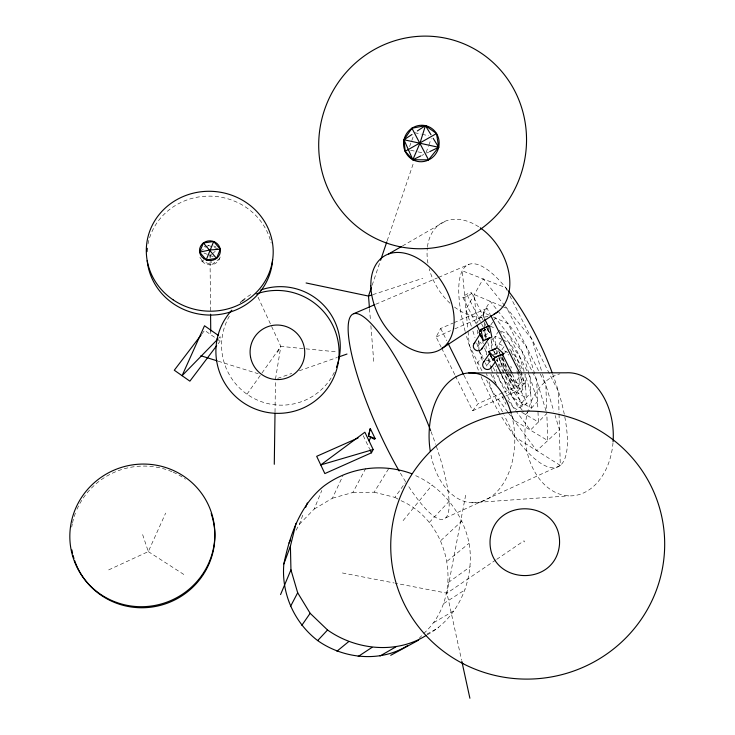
<?xml version="1.0" encoding="UTF-8"?>
<svg xmlns="http://www.w3.org/2000/svg" width="735" height="735" viewBox="0 0 735 735"><rect width="100%" height="100%" fill="white"/><g stroke="black" fill="none" stroke-linecap="round" stroke-linejoin="round"><path stroke-width="0.55" stroke-dasharray="3.67 2.76" d="M218.047 343.897L220.105 341.169L220.16 336.694L218.58 338.32M275.019 412.069L275.45 381.41M275.487 379.141L280.834 346.387L270.857 324.861M465.641 495.215L446.944 593.182L461.589 660.25M427.191 634.801C459.182 617.519 474.994 578.473 469.105 543.266C462.949 513.113 442.176 486.708 413.649 474.773M423.764 633.423C464.979 596.333 451.171 522.346 400.832 500.608M372.158 285.226L380.215 261.375M387.18 240.777L413.915 161.645M409.588 146.559L413.897 134.845M426.125 152.485L428.496 146.081M428.891 145.016L431.261 138.612M296.086 530.238L299.356 524.331L303.739 512.589M299.356 524.331L314.176 509.061L321.801 490.475M108.661 569.91L148.295 551.599L165.669 513.076M314.176 509.061L332.422 498.211L342.96 475.582M332.422 498.211L352.873 492.478L365.773 468.324M441.202 347.232L436.121 336.988L440.688 328.453L453.063 323.078M277.389 352.405L280.834 346.387L337.714 351.964M454.744 328.894L481.627 317.198L487.103 308.305L490.19 314.433M352.873 492.478L374.161 492.193L389.035 468.048M488.977 327.792L485.036 333.883L486.395 338.173M490.695 325.146L493.617 320.635M494.205 319.734L495.372 317.924L522.263 351.826L537.561 401.531L528.493 411.343M477.934 346.268L481.407 340.93M484.291 336.483L485.449 334.71M498.661 331.136L491.329 341.986L492.983 347.223M477.19 363.623L482.61 355.621M501.5 340.378L496.097 348.124L496.566 354.5M246.978 394.199L261.302 373.968M261.954 373.049L280.834 346.387M487.305 365.001L490.557 360.389M374.161 492.193L394.897 497.365L405.233 482.803M495.813 361.271L497.788 358.524M504.146 353.902L505.873 351.541L508.657 355.106M455.424 375.925L472.688 410.755L478.062 403.68L502.942 392.6M201.868 333.984L204.624 330.364L215.548 337.99M403.102 520.619L432.263 484.935M505.946 395.926L518.423 390.358L524.707 382.898L520.068 373.702M527.748 412.142L525.543 414.531L522.815 410.948M419.152 638.412L422.992 634.25M429.35 522.374L449.407 501.004M440.807 540.583L461.975 520.876M242.559 300.358L240.097 302.498A59.572 59.02 40.6 0 1 252.693 293.531M211.616 254.374L210.008 255.734L210.421 257.985M212.415 253.704L215.621 250.993M447.266 561.108L469.105 543.266M201.601 258.996L201.969 261.145L211.643 264.738L219.673 258.628M200.333 251.462L204.799 248.081M205.69 247.41L208.373 245.38A10.354 9.785 5.3 0 1 211.064 245.334M448.258 582.579L470.271 566.703M495.813 559.969L446.944 593.182L395.228 583.186M496.75 559.326L524 540.804L524.588 541.989M201.969 261.145L203.751 259.942M443.674 603.564L465.338 589.608M433.76 622.618L454.561 610.417M402.431 245.995L445.814 220.959M426.943 634.112L438.639 627.681M421.771 155.462L423.755 154.506M426.732 153.064L428.725 152.108M445.75 517.844L560.272 465.43L559.041 413.998M472.688 410.755L504.908 396.385M503.971 392.132L524.707 382.898M493.396 354.693L499.396 352.056A4.86 4.603 30.6 0 1 499.8 353.223M486.735 337.255L483.318 330.465L487.599 328.591L489.73 332.836L481.168 336.575M454.092 322.637L487.103 308.305M436.121 336.988L450.601 330.695M375.695 304.281L437.518 277.839M438.565 277.389L468.948 264.389M277.655 378.378L291.74 373.435M299.329 370.771L337.255 357.458M372.847 294.643L422.836 278.289M471.852 502.777L568.89 495.868M342.391 572.96L394.107 582.965M414.678 132.713L421.192 134.119M422.285 134.358L428.799 135.773M410.58 150.234L417.076 151.658M418.16 151.888L423.571 153.073M213.233 256.699L203.237 252.739M218.176 361.179L258.187 373.72M208.373 245.38L218.019 248.954M501.748 306.192L474.268 294.588L476.758 323.225L490.181 301.304L526.333 346.543L546.491 412.39M502.804 306.633L507.012 308.406L539.683 372.893M489.335 315.232L483.299 312.54L483.759 318.154M493.36 317.024L507.958 323.547L532.039 371.157M490.107 326.055L495.179 328.407M501.114 331.163L508.648 334.664L527.932 372.82M502.115 339.506L495.225 336.217L495.941 345.964M503.117 339.993L509.162 342.877L523.531 371.35M507.848 352.515L501.959 349.603L504.265 346.396L499.074 343.861L499.304 347.205M394.897 497.365L399.84 500.066M516.99 409.57L513.186 407.355L496.355 373.757M521.74 412.326L538.415 422.009L537.937 410.626M560.272 465.43L515.042 437.04L504.32 415.569M148.295 551.599L184.715 575.046M216.457 338.633L220.105 341.169M510.899 368.051L511.358 367.785L510.788 366.186M504.908 305.806L483.189 278.905L465.926 309.27L471.493 326.68M505.607 306.67L531.938 339.267L542.209 373.058M499.23 330.291L519.278 355.703L524.689 373.205M509.539 348.969L517.072 358.561L525.626 386.16L519.085 393.85L504.513 374.868L512.102 389.982L526.223 397.791L525.02 374.299L530.707 392.71L521.859 402.743L502.519 377.459L501.536 374.345M509.236 374.087L515.41 382.099L519.029 377.661L516.797 370.468M506.709 373.784L516.99 387.143L521.85 381.29L519.617 374.097M522.126 410.047L499.901 380.849L495.206 366.002M507.848 400.29L530.413 430.14L546.822 413.456L547.75 440.559L513.995 420.264L510.99 414.264M507.83 412.041L492.064 391.029L488.573 380.105M508.51 412.951L536.844 450.73L559.418 429.681L555.118 415.532M507.26 290.692L505.717 287.661L462.287 270.792L467.855 329.684M509.824 295.755L558.508 391.59L559.013 412.877M540.197 373.904L545.848 385.048L546.748 411.187M532.553 372.176L536.679 380.317L537.891 409.496M528.437 373.83L529.963 376.853L531.433 408.155L512.571 397.497L500.517 373.472M511.018 351.89L520.876 371.432M471.558 292.943A4.879 1.029 -27.2 0 1 465.255 297.096A4.879 1.029 -27.2 0 1 464.796 295.332A4.879 1.029 -27.2 0 1 471.558 292.943L484.108 317.869M512.295 373.904L527.05 403.23A4.952 0.625 -26.4 0 1 520.453 407.052A4.952 0.625 -26.4 0 1 520.325 405.922A4.952 0.625 -26.4 0 1 527.05 403.23M481.627 317.198L483.676 321.259M484.181 322.279L486.745 327.36M487.25 328.38L489.804 333.46M492.358 338.541L496.447 346.663M498.495 350.733L500.03 353.783M502.069 357.844L509.732 373.086M510.246 374.106L518.423 390.358M507.646 372.369L511.477 379.986L519.397 384.24L518.717 372.121M467.203 295.13L483.235 327.038M498.734 357.881L506.351 373.049M506.856 374.06L522.613 405.408M492.974 349.676L495.114 353.939M503.503 372.856L496.952 359.81L499.249 367.077M462.848 297.317L476.353 324.227M501.426 374.216L518.166 407.576M488.738 358.57L491.274 363.632M493.304 367.684L495.84 372.746M479.652 351.633L483.226 358.772M485.265 362.851L487.82 367.95M490.879 374.069L496.492 385.278L491.43 369.374M501.996 396.275L505.992 404.268M481.967 370.817L469.353 345.56L467.965 330.814M486.515 379.912L503.806 414.54M440.688 328.453L446.751 340.654M463.914 375.217L478.062 403.68M441.707 348.261L454.919 374.896M363.237 435.69L369.521 448.782M258.04 297.188L270.388 323.841M142.636 534.621L148.488 552.16M472.881 331.026L474.966 337.558M476.712 342.997L478.797 349.529M479.146 350.613L482.289 360.444M486.478 373.555L487.176 375.741M482.592 341.573L483.281 343.732M484.65 348.041L486.708 354.518L486.01 345.827M488.058 358.763L491.09 368.308M494.306 351.422L495.298 354.564M487.755 342.473L489.795 348.923M503.098 358.432L507.168 371.414L502.869 362.86L502.418 356.273M500.967 356.806L505.395 370.899M496.75 350.191L498.697 356.383M499.019 357.421L503.87 372.82M542.54 374.152L553.795 411.177M210.623 259.106L211.643 264.738M477.355 330.07L477.75 334.636M478.246 340.342L479.045 349.474M484.218 323.767L484.576 328.26M484.668 329.39L485.385 338.229M369.503 308.581L370.504 321.103M370.872 325.651L373.885 363.2M491.063 338.569L491.834 348.638M499.855 354.959L500.324 361.546L511.744 384.295L522.319 390.046L521.427 373.527M209.999 254.08L210.063 260.888M210.072 262.018L210.568 313.046M210.743 331.182L210.761 333.451M487.489 328.132A4.897 0.91 -26.9 0 1 486.616 328.72M485.578 329.335A4.897 0.91 -26.9 0 1 483.318 330.465M552.527 373.702A110.608 33.645 66.1 0 1 560.153 465.531A110.608 33.645 66.1 0 1 500.719 415.339M500.167 414.402A110.608 33.645 66.1 0 1 480.947 376.311M478.375 370.183A110.608 33.645 66.1 0 1 465.475 332.477M465.181 331.402A110.608 33.645 66.1 0 1 507.655 290.068M436.342 446.356A112.179 24.163 66.1 0 1 446.448 517.027A112.179 24.163 66.1 0 1 407.953 485.394M405.637 481.765A112.179 24.163 66.1 0 1 399.757 472.017M431.032 431.647A112.179 24.163 66.1 0 1 435.644 444.308M334.306 372.268A59.572 59.02 40.6 0 1 252.454 397.635A59.572 59.02 40.6 0 1 230.303 314.534M482.289 331.09A4.842 4.575 29 0 1 489.73 332.836M241.888 301.387A61.841 61.225 38.8 0 1 245.527 299.044M478.219 341.784A4.704 4.465 29.1 0 1 482.491 345.579M486.377 360.508A4.722 4.483 30.8 0 1 491.476 363.163M220.169 256.993A10.354 9.785 5.3 0 1 210.293 264.839A10.354 9.785 5.3 0 1 199.957 257.333M204.201 246.896A10.354 9.785 5.3 0 1 205.782 246.078M213.692 245.949A10.354 9.785 5.3 0 1 216.062 247.19M148.001 243.928A62.925 59.443 5.3 0 1 208.657 196.126A62.925 59.443 5.3 0 1 271.132 243.037M487.902 316.445A52.617 36.686 59.4 0 1 453.504 306.265M449.995 303.233A52.617 36.686 59.4 0 1 429.176 268.688M427.945 263.139A52.617 36.686 59.4 0 1 427.329 247.796M427.458 246.758A52.617 36.686 59.4 0 1 479.312 227.198M71.718 527.087A72.205 70.624 -21.3 0 1 72.306 523.844M72.535 522.769A72.205 70.624 -21.3 0 1 76.155 511.248M77.01 509.245A72.205 70.624 -21.3 0 1 172.201 471.796M173.194 472.228A72.205 70.624 -21.3 0 1 185.468 479.183M612.999 442.736A61.584 44.137 88.1 0 1 568.844 495.859A61.584 44.137 88.1 0 1 525.194 439.199A61.584 44.137 88.1 0 1 559.914 373.83M511.468 414.485A64.992 42.832 88 0 1 486.377 499.635A64.992 42.832 88 0 1 430.857 454.515"/><path stroke-width="1.1" d="M274.284 464.299L275.009 413.208M412.004 134.468L403.974 139.76C402.238 147.478 405.821 155.976 412.849 159.752A18.347 17.741 -66.4 0 0 426.401 160.864L430.646 158.824A18.347 17.741 -66.4 0 0 431.785 128.45A18.347 17.741 -66.4 0 0 403.974 139.76L405.205 151.309L412.849 159.752L428.523 159.844L438.676 147.312L436.526 133.549L425.427 125.639L411.94 128.23L403.974 139.76L412.849 159.752L420.778 155.939M370.293 428.523L368.474 436.085L374.611 439.374L375.08 438.464L370.293 428.523L368.474 436.085L375.08 438.464M407.576 645.615C380.289 662.759 343.493 658.882 317.676 640.589C294.266 622.692 281.147 593.32 283.857 563.929C289.866 535.199 300.018 505.515 323.501 486.349C348.509 467.377 382.356 462.774 411.692 473.707M283.857 563.929L290.408 546.169L296.012 523.366M430.949 134.67L425.427 125.639L420.034 142.976L412.849 159.752M371.432 287.394L368.501 296.067L369.411 307.441M380.583 260.291L386.812 241.861M305.723 507.251L307.322 502.979M206.232 259.878L213.683 241.512L220.261 249.22L216.559 258.408L206.232 259.878L199.644 252.142L203.384 242.963L213.683 241.512M280.559 594.578L290.95 569.855L290.408 546.169M369.016 440.862L370.853 437.178M290.444 606.559L297.675 592.768L290.95 569.855M358.064 437.977L316.684 456.316L324.842 473.579L371.451 452.806L373.178 449.526L364.872 432.217L320.754 464.933L373.178 449.526M289.002 543.027L290.637 540.078M480.846 329.464L479.036 332.33L483.308 340.829L491.862 337.08L489.455 325.706L480.846 329.464L483.308 340.829M474.057 343.603L480.322 333.754M481.811 348.941L489.437 337.448M483.419 362.318L489.832 353.039M301.819 625.338L310.152 613.302L297.675 592.768M492.964 360.104L494.875 357.421L503.503 353.618L497.255 347.793L488.683 351.56L492.964 360.104L494.683 359.341M491.191 367.675L495.151 362.19M502.519 354.977L503.503 353.618M216.669 345.716L189.878 381.162L174.296 370.229L201.179 334.894M317.676 640.589L327.553 629.996C355.896 650.052 396.34 654.343 426.236 635.389M217.78 339.138L182.078 375.695L204.514 325.77L218.323 335.408M336.933 651.219L348.656 641.646M417.37 130.94L425.427 125.639M442.599 348.068L497.521 311.98M358.221 656.474L371.983 647.406M388.622 253.961L401.439 246.565M380.032 655.987L395.862 646.883M436.526 133.549L405.205 151.309M390.698 655.317L418.61 640.139M429.718 151.63L438.676 147.312L433.163 138.281M353.7 313.689L374.648 304.731M338.339 357.081L347.003 354.04M371.754 295.001L368.501 296.067L306.091 282.975M199.644 252.142L209.953 249.973L220.261 249.22M468.746 372.939L566.143 372.81A61.584 44.137 88.1 0 1 613.091 441.625M403.974 139.76L438.676 147.312M200.875 355.758L217.091 360.839M488.683 351.56L494.875 357.421M310.152 613.302L327.553 629.996M203.384 242.963L216.559 258.408M411.94 128.23L428.523 159.844M490.704 315.462L519.553 372.682M484.604 318.871L488.619 326.845M502.63 354.693L511.79 372.893M476.85 325.228L479.854 331.209M493.819 359.048L500.921 373.205M448.258 343.704L463.408 374.198M370.008 449.783L371.451 452.806M461.837 661.362L469.895 698.25M210.577 314.176L210.743 331.182M482.344 347.903A4.704 4.465 29.1 0 1 475.361 349.924A4.704 4.465 29.1 0 1 474.856 342.749M399.169 470.997A112.179 24.163 66.1 0 1 351.036 315.664A112.179 24.163 66.1 0 1 430.627 430.572M491.522 356.87A4.86 4.603 30.6 0 1 490.42 354.656M491.936 350.31A4.86 4.603 30.6 0 1 495.399 349.3M491.724 366.636A4.722 4.483 30.8 0 1 484.733 368.667A4.722 4.483 30.8 0 1 484.218 361.464M256.221 294.009A61.841 61.225 38.8 0 1 339.083 353.122A61.841 61.225 38.8 0 1 255.054 408.917A61.841 61.225 38.8 0 1 231.819 310.207M494.508 359.158A4.915 0.808 -26.7 0 1 495.252 357.651A4.915 0.808 -26.7 0 1 500.921 354.84A4.915 0.808 -26.7 0 1 502.124 355.391M260.815 289.976A59.572 59.02 40.6 0 1 323.152 304.676A59.572 59.02 40.6 0 1 336.483 367.224M508.308 290.904A110.608 33.645 66.1 0 1 552.141 372.627M480.561 331.366A4.897 0.91 -26.9 0 1 482.353 329.023A4.897 0.91 -26.9 0 1 488.417 326.689M488.619 338.33A4.842 4.575 29 0 1 485.164 339.322M481.866 337.613A4.842 4.575 29 0 1 480.763 335.417M272.593 259.547A62.925 59.443 5.3 0 1 211 315.067A62.925 59.443 5.3 0 1 147.184 260.576M147 251.627A62.925 59.443 5.3 0 1 147.294 248.311M480.212 227.804A52.617 36.686 59.4 0 1 509.125 274.339A52.617 36.686 59.4 0 1 493.911 314.24M211.175 513.508A72.205 70.624 -21.3 0 1 165.761 603.738A72.205 70.624 -21.3 0 1 74.639 560.575M73.959 558.481A72.205 70.624 -21.3 0 1 73.059 555.302M72.544 553.161A72.205 70.624 -21.3 0 1 71.901 549.945M430.297 451.345A64.992 42.832 88 0 1 458.162 375.732A64.992 42.832 88 0 1 511.165 413.382M559.51 544.304C555.752 588.662 487.314 584.656 490.107 539.701C494.232 495.877 561.816 499.772 559.51 544.304M250.534 357.008A27.443 27.167 38.7 0 0 295.158 373.224A27.443 27.167 38.7 0 0 286.54 326.689A27.443 27.167 38.7 0 0 250.534 357.008M463.032 663.65A137.041 133.926 -8.5 0 0 664.615 539.959A137.041 133.926 -8.5 0 0 455.489 431.73A137.041 133.926 -8.5 0 0 463.032 663.65M203.852 258.637A10.446 9.858 5.3 0 0 220.344 251.793A10.446 9.858 5.3 0 0 205.681 241.65A10.446 9.858 5.3 0 0 203.852 258.637M173.065 299.788A63.476 59.921 5.3 0 0 272.924 257.452A63.476 59.921 5.3 0 0 183.263 196.493A63.476 59.921 5.3 0 0 173.065 299.788M481.489 228.53A106.887 103.341 -66.3 0 0 467.341 45.359A106.887 103.341 -66.3 0 0 319.018 153.422A106.887 103.341 -66.3 0 0 481.489 228.53M370.853 285.979A54.519 35.896 59 0 0 434.164 352.111A54.519 35.896 59 0 0 432.456 270.011A54.519 35.896 59 0 0 370.853 285.979M116.497 602.406A72.728 71.12 -21.1 0 0 213.949 523.035A72.728 71.12 -21.1 0 0 96.597 480.727A72.728 71.12 -21.1 0 0 116.497 602.406"/></g></svg>
